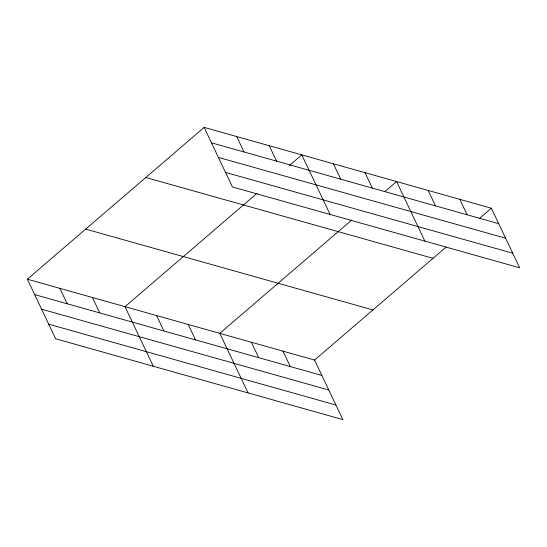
<?xml version="1.0" encoding="UTF-8"?>
<svg xmlns="http://www.w3.org/2000/svg" width="547" height="547" viewBox="0 0 547 547"><rect width="100%" height="100%" fill="white"/><g stroke="black" fill="none" stroke-linecap="round" stroke-linejoin="round"><path stroke-width="0.82" d="M27.35 279.196L314.573 360.035L342.86 419.604L55.637 338.771L27.35 279.196L204.14 127.396L491.363 208.229L519.65 267.804L232.427 186.965L204.14 127.396M257.069 193.289L125.01 306.682L153.29 366.251M289.479 165.454L301.794 154.883L330.08 214.451M351.851 219.962L219.791 333.355L248.078 392.924M384.91 191.573L396.582 181.556L424.869 241.124M314.573 360.035L445.99 247.196M479.698 218.253L491.363 208.229M211.463 142.822L498.686 223.655M218.383 157.386L505.606 238.225M225.508 172.401L512.73 253.234M145.796 177.495L433.026 258.328M85.688 229.104L372.917 309.937M34.673 294.621L321.896 375.454M41.593 309.192L328.815 390.025M48.717 324.2L335.94 405.033M459.767 199.34L467.09 214.766M428.178 190.452L435.501 205.87M364.986 172.667L372.309 188.086M333.39 163.772L340.713 179.197M269.24 145.721L276.57 161.139M236.694 136.559L244.017 151.984M282.984 351.14L290.307 366.565M251.388 342.251L258.71 357.67M188.195 324.467L195.518 339.892M156.599 315.578L163.922 330.997M92.457 297.52L99.78 312.946M59.903 288.358L67.226 303.783"/></g></svg>
